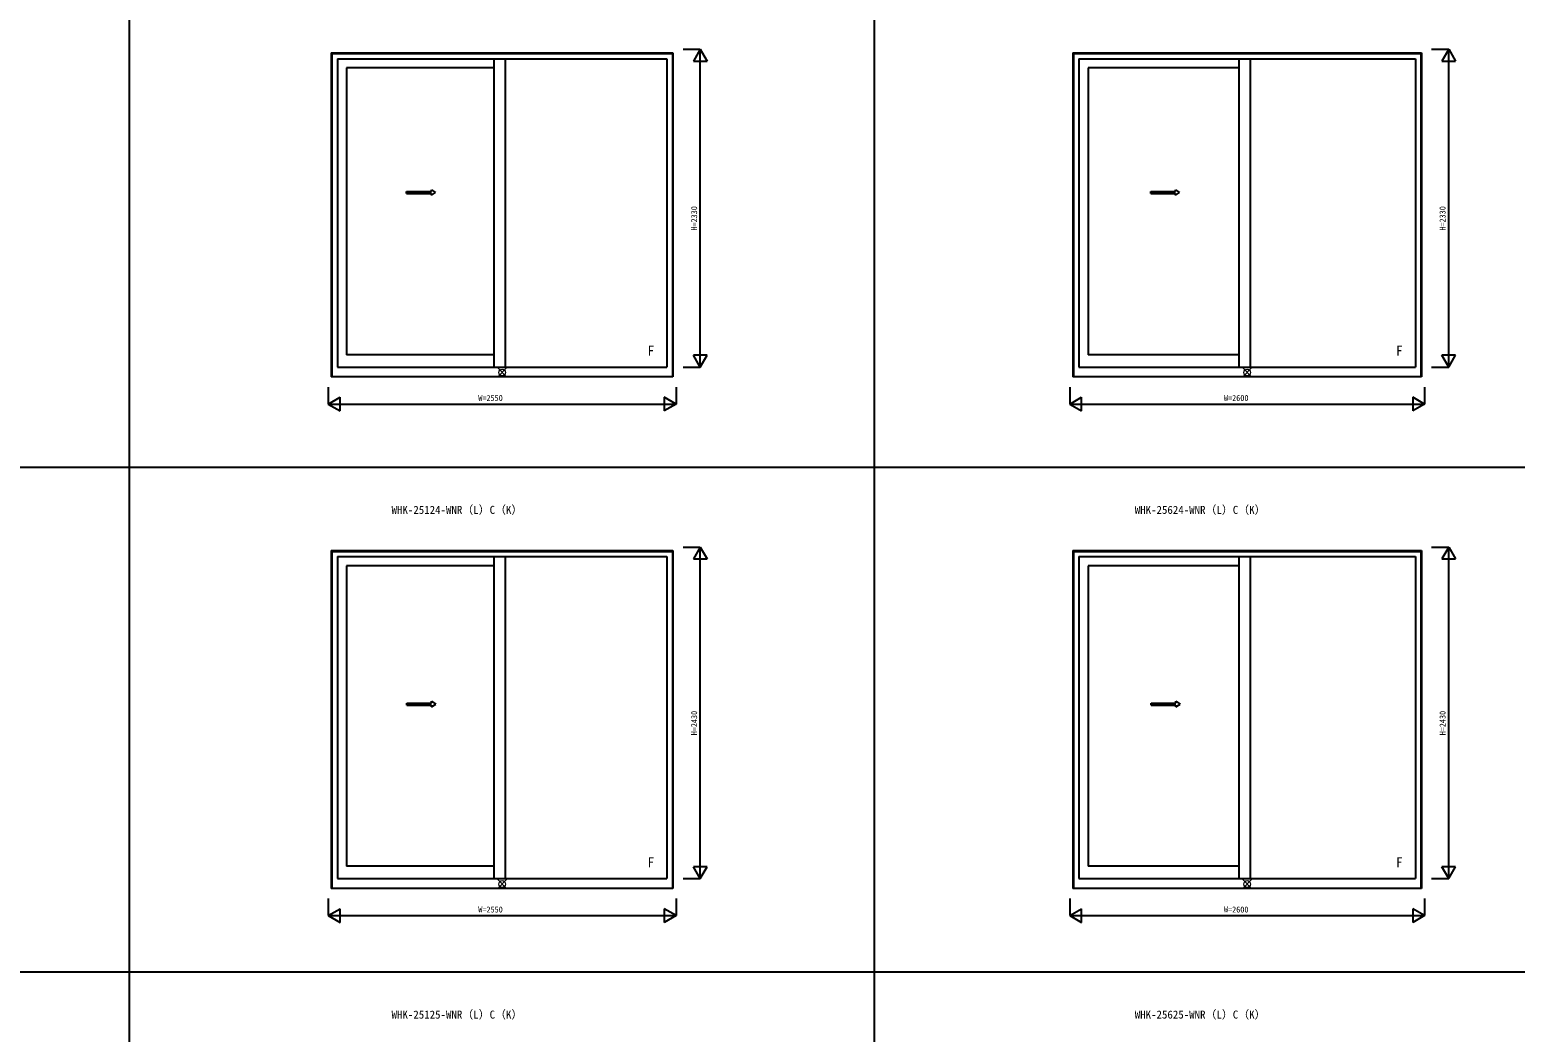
# Model space of a CAD drawing. Units: millimetres, scale not verified. Extents: x -19250 to 19250, y -14000 to 14000.
# Drawn here: x -8362 to 2525, y -6343 to 1007 of the extents above; entities that cross this region are included whole.
import ezdxf
from ezdxf.enums import TextEntityAlignment as Align

# ---------------------------------------------------------------- set-up
doc = ezdxf.new("R2010")
doc.units = ezdxf.units.MM
doc.header["$LTSCALE"] = 50
for name, color, linetype in [('0-0_0', 7, 'Continuous'), ('0-1_YKK_A1', 4, 'Continuous'), ('0-4_YKK_F1', 7, 'Continuous'), ('0-6_YKK_N1', 2, 'Continuous')]:
    doc.layers.add(name, color=color, linetype=linetype)
doc.layers.add('0-5_YKK_IN', color=1, linetype='Continuous', lineweight=18)
doc.styles.add('ＭＳ ゴシック', font='')
doc.styles.get('ＭＳ ゴシック').set_extended_font_data('MS Gothic')

msp = doc.modelspace()

# ---------------------------------------------------------------- linework, layer by layer
at = {"layer": '0-1_YKK_A1'}
for p, q in [((-6152, 838), (-6152, -1538)), ((-6152, 838), (-3648, 838)), ((-6148, 838), (-6148, -1538)), ((-3652, 829), (-6148, 829)), ((-6108, 794), (-3692, 794)), ((-6108, 794), (-6108, -1466)), ((-4961, 794), (-4961, -1466)), ((-4877, 794), (-4877, -1466)), ((-3692, 794), (-3692, -1466)), ((-3652, 838), (-3652, -1538)), ((-3648, 838), (-3648, -1538)), ((-717, 838), (-717, -1538)), ((-717, 838), (1837, 838)), ((-713, 838), (-713, -1538)), ((1833, 829), (-713, 829)), ((-673, 794), (1793, 794)), ((-673, 794), (-673, -1466)), ((499, 794), (499, -1466)), ((583, 794), (583, -1466)), ((1793, 794), (1793, -1466)), ((1833, 838), (1833, -1538)), ((1837, 838), (1837, -1538)), ((-6040, 727), (-6040, -1376)), ((-4961, 727), (-6040, 727)), ((-605, 727), (-605, -1376)), ((499, 727), (-605, 727)), ((-5600.39, -179.1), (-5419.05, -179.09)), ((-5600.39, -194.1), (-5600.39, -179.1)), ((-5600.39, -194.1), (-5419.05, -194.09)), ((-5419.05, -179.09), (-5419.05, -166.59)), ((-5419.05, -166.59), (-5389.05, -186.59)), ((-5419.05, -206.59), (-5389.05, -186.59)), ((-5419.05, -206.59), (-5419.05, -194.09)), ((-147.11, -179.1), (34.24, -179.09)), ((-147.1, -194.1), (-147.1, -179.1)), ((-147.1, -194.1), (34.24, -194.09)), ((34.24, -179.09), (34.24, -166.59)), ((34.24, -166.59), (64.24, -186.59)), ((34.24, -206.59), (64.24, -186.59)), ((34.24, -206.59), (34.24, -194.09)), ((-4961, -1376), (-6040, -1376)), ((499, -1376), (-605, -1376)), ((-6108, -1466), (-3692, -1466)), ((-673, -1466), (1793, -1466)), ((-3648, -1538), (-6152, -1538)), ((1837, -1538), (-717, -1538)), ((-6152, -2812), (-6152, -5288)), ((-6152, -2812), (-3648, -2812)), ((-6148, -2812), (-6148, -5288)), ((-3652, -2821), (-6148, -2821)), ((-3652, -2812), (-3652, -5288)), ((-3648, -2812), (-3648, -5288)), ((-717, -2812), (-717, -5288)), ((-717, -2812), (1837, -2812)), ((-713, -2812), (-713, -5288)), ((1833, -2821), (-713, -2821)), ((1833, -2812), (1833, -5288)), ((1837, -2812), (1837, -5288)), ((-6108, -2856), (-3692, -2856)), ((-6108, -2856), (-6108, -5216)), ((-6040, -2923), (-6040, -5126)), ((-4961, -2923), (-6040, -2923)), ((-4961, -2856), (-4961, -5216)), ((-4877, -2856), (-4877, -5216)), ((-3692, -2856), (-3692, -5216)), ((-673, -2856), (1793, -2856)), ((-673, -2856), (-673, -5216)), ((-605, -2923), (-605, -5126)), ((499, -2923), (-605, -2923)), ((499, -2856), (499, -5216)), ((583, -2856), (583, -5216)), ((1793, -2856), (1793, -5216)), ((-5417.1, -3929.09), (-5417.1, -3916.59)), ((-5417.1, -3916.59), (-5387.1, -3936.59)), ((38.14, -3929.09), (38.14, -3916.59)), ((38.14, -3916.59), (68.14, -3936.59)), ((-5598.44, -3929.1), (-5417.1, -3929.09)), ((-5598.43, -3944.1), (-5598.43, -3929.1)), ((-5598.43, -3944.1), (-5417.09, -3944.09)), ((-5417.09, -3956.59), (-5387.1, -3936.59)), ((-5417.09, -3956.59), (-5417.09, -3944.09)), ((-143.2, -3929.1), (38.14, -3929.09)), ((-143.19, -3944.1), (-143.19, -3929.1)), ((-143.19, -3944.1), (38.15, -3944.09)), ((38.15, -3956.59), (68.14, -3936.59)), ((38.15, -3956.59), (38.15, -3944.09)), ((-6108, -5216), (-3692, -5216)), ((-4961, -5126), (-6040, -5126)), ((-673, -5216), (1793, -5216)), ((499, -5126), (-605, -5126)), ((-3648, -5288), (-6152, -5288)), ((1837, -5288), (-717, -5288))]:
    msp.add_line(p, q, dxfattribs=at)
at = {"layer": '0-4_YKK_F1'}
for p, q in [((-7630, -14000), (-7630, 13300)), ((-2170, -14000), (-2170, 13300)), ((-19250, -2200), (18550, -2200)), ((-19250, -5900), (18550, -5900))]:
    msp.add_line(p, q, dxfattribs=at)
at = {"layer": '0-5_YKK_IN'}
for p, q in [((-4935.36, -1470.64), (-4864.64, -1541.36)), ((-4935.36, -1541.36), (-4864.64, -1470.64)), ((524.64, -1470.64), (595.36, -1541.36)), ((524.64, -1541.36), (595.36, -1470.64)), ((-4935.36, -5220.64), (-4864.64, -5291.36)), ((-4935.36, -5291.36), (-4864.64, -5220.64)), ((524.64, -5220.64), (595.36, -5291.36)), ((524.64, -5291.36), (595.36, -5220.64))]:
    msp.add_line(p, q, dxfattribs=at)
for centre in [(-4900, -1506), (560, -1506), (-4900, -5256), (560, -5256)]:
    msp.add_circle(centre, 25, dxfattribs=at)
at = {"layer": '0-6_YKK_N1'}
for p, q in [((-3573, 864), (-3448, 864)), ((-3448, 864), (-3498, 777.4)), ((-3498, 777.4), (-3398, 777.4)), ((-3448, -1466), (-3448, 864)), ((-3448, 864), (-3398, 777.4)), ((1912, 864), (2037, 864)), ((2037, 864), (1987, 777.4)), ((1987, 777.4), (2087, 777.4)), ((2037, -1466), (2037, 864)), ((2037, 864), (2087, 777.4)), ((-3448, -1466), (-3498, -1379.4)), ((-3398, -1379.4), (-3498, -1379.4)), ((-3448, -1466), (-3398, -1379.4)), ((2037, -1466), (1987, -1379.4)), ((2087, -1379.4), (1987, -1379.4)), ((2037, -1466), (2087, -1379.4)), ((-3573, -1466), (-3448, -1466)), ((1912, -1466), (2037, -1466)), ((-6175, -1613), (-6175, -1738)), ((-3625, -1613), (-3625, -1738)), ((-740, -1613), (-740, -1738)), ((1860, -1613), (1860, -1738)), ((-6175, -1738), (-6088.4, -1688)), ((-6175, -1738), (-3625, -1738)), ((-6175, -1738), (-6088.4, -1788)), ((-6088.4, -1788), (-6088.4, -1688)), ((-3625, -1738), (-3711.6, -1688)), ((-3711.6, -1688), (-3711.6, -1788)), ((-3625, -1738), (-3711.6, -1788)), ((-740, -1738), (-653.4, -1688)), ((-740, -1738), (1860, -1738)), ((-740, -1738), (-653.4, -1788)), ((-653.4, -1788), (-653.4, -1688)), ((1860, -1738), (1773.4, -1688)), ((1773.4, -1688), (1773.4, -1788)), ((1860, -1738), (1773.4, -1788)), ((-3573, -2786), (-3448, -2786)), ((-3448, -2786), (-3498, -2872.6)), ((-3448, -5216), (-3448, -2786)), ((-3448, -2786), (-3398, -2872.6)), ((1912, -2786), (2037, -2786)), ((2037, -2786), (1987, -2872.6)), ((2037, -5216), (2037, -2786)), ((2037, -2786), (2087, -2872.6)), ((-3498, -2872.6), (-3398, -2872.6)), ((1987, -2872.6), (2087, -2872.6)), ((-3573, -5216), (-3448, -5216)), ((-3448, -5216), (-3498, -5129.4)), ((-3398, -5129.4), (-3498, -5129.4)), ((-3448, -5216), (-3398, -5129.4)), ((1912, -5216), (2037, -5216)), ((2037, -5216), (1987, -5129.4)), ((2087, -5129.4), (1987, -5129.4)), ((2037, -5216), (2087, -5129.4)), ((-6175, -5363), (-6175, -5488)), ((-6175, -5488), (-6088.4, -5438)), ((-6088.4, -5538), (-6088.4, -5438)), ((-3625, -5488), (-3711.6, -5438)), ((-3711.6, -5438), (-3711.6, -5538)), ((-3625, -5363), (-3625, -5488)), ((-740, -5363), (-740, -5488)), ((-740, -5488), (-653.4, -5438)), ((-653.4, -5538), (-653.4, -5438)), ((1860, -5488), (1773.4, -5438)), ((1773.4, -5438), (1773.4, -5538)), ((1860, -5363), (1860, -5488)), ((-6175, -5488), (-3625, -5488)), ((-6175, -5488), (-6088.4, -5538)), ((-3625, -5488), (-3711.6, -5538)), ((-740, -5488), (1860, -5488)), ((-740, -5488), (-653.4, -5538)), ((1860, -5488), (1773.4, -5538))]:
    msp.add_line(p, q, dxfattribs=at)

# ---------------------------------------------------------------- texts
at = {"layer": '0-0_0', "style": 'ＭＳ ゴシック'}
for s, p in [('WHK-25124-WNR（L）C（K）', (-5710.67, -2560)), ('WHK-25624-WNR（L）C（K）', (-264, -2560)), ('WHK-25125-WNR（L）C（K）', (-5710.67, -6260)), ('WHK-25625-WNR（L）C（K）', (-264, -6260))]:
    msp.add_text(s, height=58.65, dxfattribs=at).set_placement(p, align=Align.BOTTOM_LEFT)
at = {"layer": '0-1_YKK_A1', "style": 'ＭＳ ゴシック'}
for p in [(-3834.94, -1404.76), (1650.06, -1404.76), (-3834.94, -5154.76), (1650.06, -5154.76)]:
    msp.add_text('F', height=73.31, dxfattribs=at).set_placement(p, align=Align.BOTTOM_LEFT)
at = {"layer": '0-6_YKK_N1', "style": 'ＭＳ ゴシック'}
for s, p in [('H=2330', (-3458, -466)), ('H=2330', (2027, -466)), ('H=2430', (-3458, -4166)), ('H=2430', (2027, -4166))]:
    msp.add_text(s, height=43.99, rotation=90, dxfattribs=at).set_placement(p, align=Align.BOTTOM_LEFT)
for s, p in [('W=2550', (-5075, -1728)), ('W=2600', (390, -1728)), ('W=2550', (-5075, -5478)), ('W=2600', (390, -5478))]:
    msp.add_text(s, height=43.99, dxfattribs=at).set_placement(p, align=Align.BOTTOM_LEFT)

doc.saveas('drawing.dxf')
